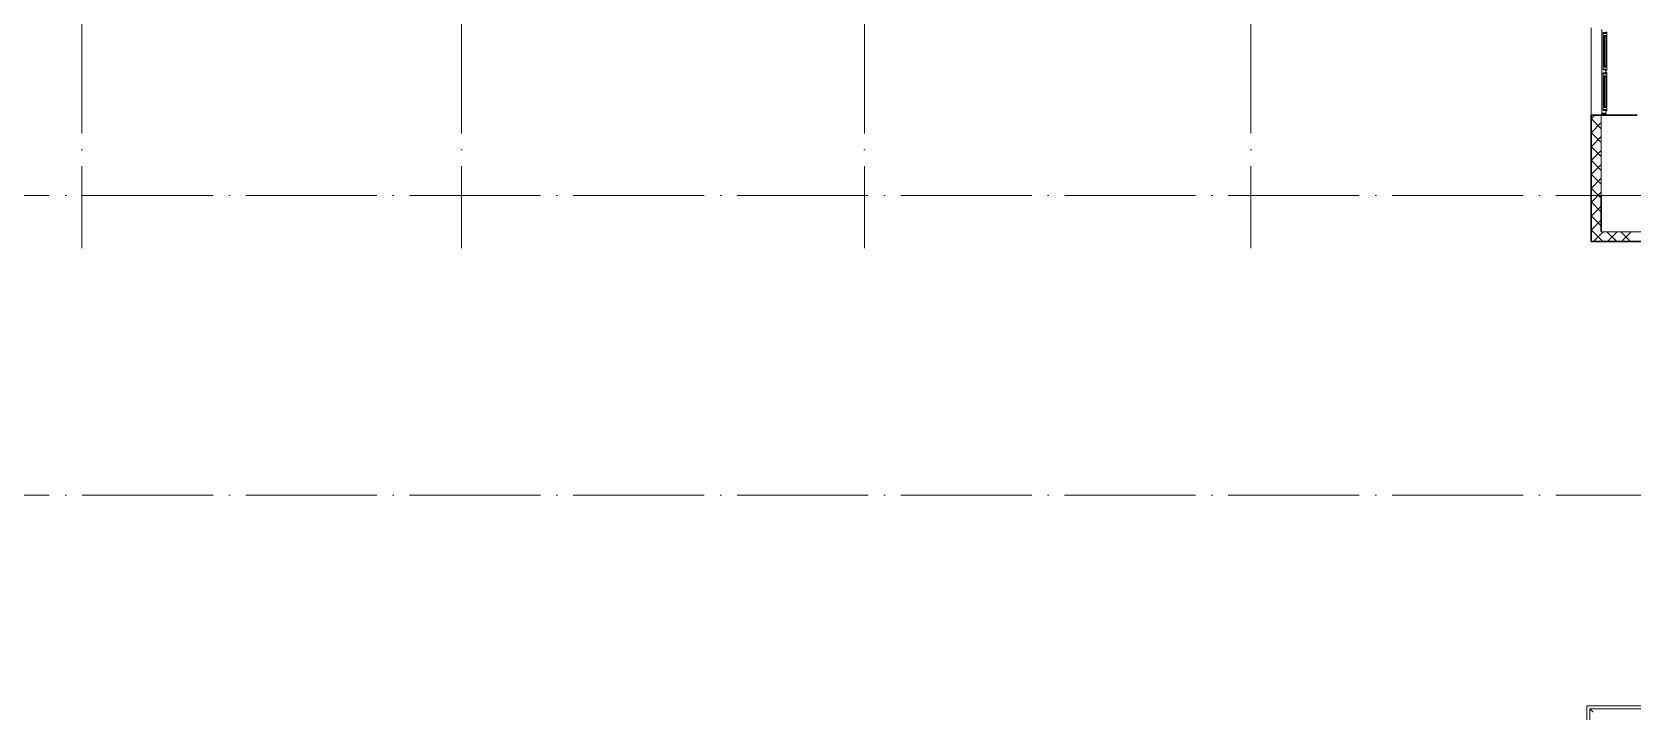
# Model space of a CAD drawing. Header units: millimetres. Extents: x -88595 to 880822, y -1054509 to -148035.
# Drawn here: x 390505 to 414948, y -258832 to -248455 of the extents above; entities that cross this region are included whole.
import ezdxf

# ---------------------------------------------------------------- set-up
doc = ezdxf.new("R2010")
doc.units = ezdxf.units.MM
doc.linetypes.add('ADSK_Линия сетки', pattern=[25, 20, -2.5, 0, -2.5])
for name, color, linetype, lineweight in [('_ Окна', 7, 'Continuous', 30), ('Оборудование', 7, 'Continuous', 18), ('Ограждение', 7, 'Continuous', 9), ('Окна', 7, 'Continuous', 9), ('Оси', 7, 'Continuous', 9), ('Перекрытие', 7, 'Continuous', 18), ('Стены внутренние', 7, 'Continuous', 18), ('Стены штриховка', 7, 'Continuous', 9)]:
    doc.layers.add(name, color=color, linetype=linetype, lineweight=lineweight)

# ---------------------------------------------------------------- blocks, each defined once
blk = doc.blocks.new('3 этаж')
at = {"layer": '_ Окна', "lineweight": 18}
for p, q in [((426354, 678009), (426354, 677949)), ((426354, 677949), (426371, 677945)), ((426371, 677963), (426412, 677963)), ((426371, 677951), (426371, 677963)), ((426412, 677951), (426371, 677951)), ((426371, 677951), (426371, 677900)), ((426371, 677900), (426388, 677896)), ((426388, 677896), (426388, 677914)), ((426388, 677914), (426420, 677914)), ((426429, 677971), (426412, 677971)), ((426412, 677971), (426412, 677951)), ((426420, 677914), (426420, 677896)), ((426420, 677896), (426429, 677898)), ((426428, 677914), (426429, 677915)), ((426429, 677913), (426428, 677914)), ((426429, 677915), (426429, 677971)), ((426429, 677898), (426429, 677913)), ((426371, 677410), (426354, 677405)), ((426354, 677405), (426354, 677332)), ((426354, 677332), (426371, 677328)), ((426388, 677459), (426371, 677454)), ((426371, 677454), (426371, 677404)), ((426371, 677404), (426412, 677404)), ((426371, 677392), (426371, 677404)), ((426412, 677392), (426371, 677392)), ((426371, 677334), (426371, 677346)), ((426371, 677346), (426412, 677346)), ((426412, 677334), (426371, 677334)), ((426371, 677334), (426371, 677283)), ((426388, 677441), (426388, 677459)), ((426420, 677441), (426388, 677441)), ((426412, 677404), (426412, 677384)), ((426412, 677384), (426429, 677384)), ((426412, 677354), (426412, 677384)), ((426429, 677354), (426412, 677354)), ((426412, 677354), (426412, 677334)), ((426429, 677456), (426420, 677459)), ((426420, 677459), (426420, 677441)), ((426428, 677441), (426429, 677442)), ((426429, 677440), (426428, 677441)), ((426429, 677442), (426429, 677456)), ((426429, 677384), (426429, 677440)), ((426429, 677298), (426429, 677354)), ((426371, 677283), (426388, 677279)), ((426388, 677279), (426388, 677297)), ((426388, 677297), (426420, 677297)), ((426420, 677297), (426420, 677279)), ((426420, 677279), (426429, 677281)), ((426428, 677297), (426429, 677298)), ((426429, 677296), (426428, 677297)), ((426429, 677281), (426429, 677296)), ((426388, 676842), (426371, 676837)), ((426371, 676837), (426371, 676787)), ((426388, 676824), (426388, 676842)), ((426420, 676824), (426388, 676824)), ((426429, 676839), (426420, 676842)), ((426420, 676842), (426420, 676824)), ((426428, 676824), (426429, 676825)), ((426429, 676823), (426428, 676824)), ((426429, 676825), (426429, 676839)), ((426429, 676767), (426429, 676823)), ((426371, 676793), (426354, 676788)), ((426354, 676788), (426354, 676729)), ((426354, 676729), (426412, 676729)), ((426371, 676787), (426412, 676787)), ((426371, 676775), (426371, 676787)), ((426412, 676775), (426371, 676775)), ((426412, 676787), (426412, 676767)), ((426412, 676767), (426429, 676767)), ((426412, 676729), (426412, 676767))]:
    blk.add_line(p, q, dxfattribs=at)
at = {"layer": '_ Окна'}
for p, q in [((426420, 677914), (426388, 677914)), ((426388, 677914), (426388, 677911)), ((426388, 677911), (426388, 677444)), ((426420, 677911), (426388, 677911)), ((426388, 677911), (426420, 677911)), ((426420, 677911), (426420, 677914)), ((426420, 677444), (426420, 677911)), ((426388, 677444), (426420, 677444)), ((426420, 677444), (426388, 677444)), ((426388, 677444), (426388, 677441)), ((426388, 677441), (426420, 677441)), ((426420, 677441), (426420, 677444)), ((426420, 677297), (426388, 677297)), ((426388, 677297), (426388, 677294)), ((426388, 677294), (426388, 676827)), ((426420, 677294), (426388, 677294)), ((426388, 677294), (426420, 677294)), ((426420, 677294), (426420, 677297)), ((426420, 676827), (426420, 677294)), ((426388, 676827), (426420, 676827)), ((426420, 676827), (426388, 676827)), ((426388, 676827), (426388, 676824)), ((426388, 676824), (426420, 676824)), ((426420, 676824), (426420, 676827)), ((426412, 676729), (426354, 676729)), ((426354, 676729), (426354, 676704)), ((426412, 676704), (426412, 676729))]:
    blk.add_line(p, q, dxfattribs=at)
at = {"layer": 'Ограждение'}
for p, q in [((426169, 667644), (426169, 665941)), ((428444, 667644), (426169, 667644)), ((426170, 667643), (426169, 667644)), ((426176, 667636), (426181, 667631)), ((426181, 667631), (426187, 667625)), ((426187, 667625), (426194, 667619))]:
    blk.add_line(p, q, dxfattribs=at)
at = {"layer": 'Ограждение', "flags": 128}
for points in [[(426169, 667644), (426170, 667643), (426172, 667640), (426176, 667636)], [(426219, 667594), (426218, 667594), (426216, 667597), (426212, 667601), (426206, 667606), (426200, 667612), (426194, 667619)]]:
    blk.add_lwpolyline(points, dxfattribs=at)
at = {"layer": 'Окна'}
for p, q in [((426354, 677949), (426354, 677405)), ((426371, 677900), (426371, 677454)), ((426429, 677913), (426429, 677915)), ((426429, 677456), (426429, 677898)), ((426354, 677332), (426354, 676788)), ((426429, 677440), (426429, 677442)), ((426371, 677283), (426371, 676837)), ((426429, 677296), (426429, 677298)), ((426429, 676839), (426429, 677281)), ((426429, 676823), (426429, 676825))]:
    blk.add_line(p, q, dxfattribs=at)
at = {"layer": 'Оси', "linetype": 'ADSK_Линия сетки', "ltscale": 100}
for p, q in [((403144, 695925), (403144, 674674)), ((408944, 695925), (408944, 674674)), ((415094, 695925), (415094, 674674)), ((420994, 695925), (420994, 674674)), ((435151, 675474), (389072, 675474)), ((435151, 670904), (389072, 670904))]:
    blk.add_line(p, q, dxfattribs=at)
at = {"layer": 'Перекрытие', "color": 49, "true_color": 0x464646}
for p, q in [((428141, 667689), (426124, 667689)), ((426124, 667689), (426124, 666241))]:
    blk.add_line(p, q, dxfattribs=at)
at = {"layer": 'Стены внутренние'}
for p, q in [((426192, 676704), (426192, 678034)), ((426344, 676704), (426344, 675474)), ((428679, 674924), (426344, 674924))]:
    blk.add_line(p, q, dxfattribs=at)
at = {"layer": 'Стены внутренние', "lineweight": 30}
for p, q in [((426894, 676704), (426192, 676704)), ((426192, 674772), (426192, 676704)), ((426344, 674924), (426344, 675474)), ((426192, 674772), (428679, 674772))]:
    blk.add_line(p, q, dxfattribs=at)
at = {"layer": 'Стены внутренние', "linetype": 'Continuous', "lineweight": 9}
for p, q in [((426194, 676650), (426246, 676702)), ((426344, 676496), (426194, 676646)), ((426194, 676438), (426344, 676588)), ((426344, 676283), (426194, 676433)), ((426194, 676225), (426344, 676375)), ((426344, 676071), (426194, 676221)), ((426194, 676013), (426344, 676163)), ((426344, 675859), (426194, 676009)), ((426194, 675801), (426344, 675951)), ((426344, 675647), (426194, 675797)), ((426194, 675589), (426344, 675739)), ((426344, 675435), (426194, 675585)), ((426194, 675377), (426344, 675527)), ((426344, 675223), (426194, 675373)), ((426194, 675165), (426344, 675315)), ((426344, 675011), (426194, 675161)), ((426194, 675093), (426192, 675089)), ((426194, 674953), (426344, 675103)), ((426344, 674798), (426194, 674948)), ((426227, 674774), (426344, 674890)), ((426344, 674890), (426377, 674924)), ((426581, 674774), (426431, 674924)), ((426439, 674774), (426589, 674924)), ((426793, 674774), (426643, 674924)), ((426652, 674774), (426802, 674924)), ((426368, 674774), (426344, 674798)), ((426737, 674772), (426736, 674774))]:
    blk.add_line(p, q, dxfattribs=at)
at = {"layer": 'Стены штриховка'}
for p, q in [((426194, 676702), (426268, 676702)), ((426194, 674772), (426194, 676702)), ((426268, 676702), (426268, 676704)), ((428677, 674774), (426192, 674774))]:
    blk.add_line(p, q, dxfattribs=at)

msp = doc.modelspace()

# ---------------------------------------------------------------- block references
at = {"layer": 'Оборудование', "color": 5, "true_color": 0x0000ff}
msp.add_blockref('3 этаж', (-11881, -926426), dxfattribs=at)

doc.saveas('drawing.dxf')
